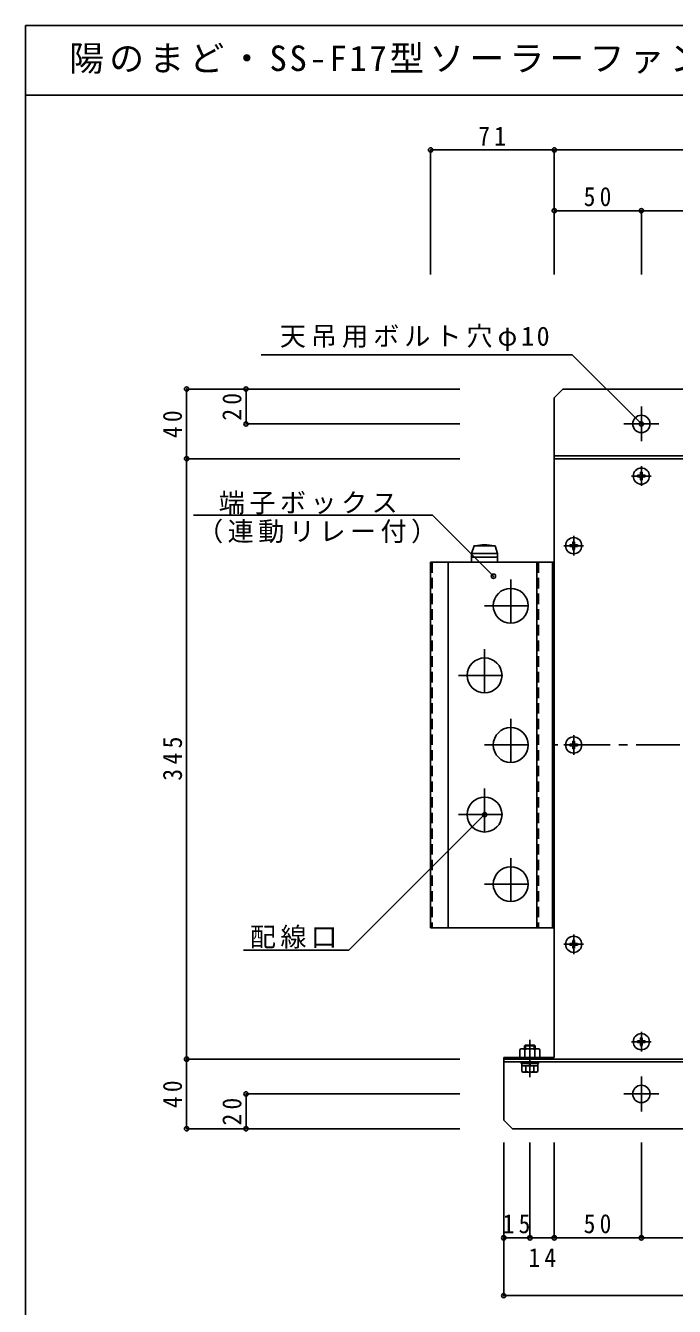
# Model space of a CAD drawing. Units: millimetres, scale not verified. Extents: x -2083 to 2037, y -682 to 723.
# Drawn here: x 17 to 389, y -13 to 723 of the extents above; entities that cross this region are included whole.
import ezdxf

# ---------------------------------------------------------------- set-up
doc = ezdxf.new("R2010")
doc.units = ezdxf.units.MM
doc.header["$LTSCALE"] = 5
doc.header["$PDMODE"] = 32
doc.header["$PDSIZE"] = 2.5
for name, pattern in [('CHAIN1', [8, 5, -1, 1, -1]), ('CHAIN2', [12, 9, -1, 1, -1]), ('DASHED1', [1.8, 1.2, -0.6])]:
    doc.linetypes.add(name, pattern=pattern)
doc.layers.add('0-0', color=4, linetype='Continuous')
doc.layers.add('F-0', color=2, linetype='Continuous')
doc.styles.add('ＭＳ ゴシック', font='')
doc.styles.get('ＭＳ ゴシック').set_extended_font_data('MS Gothic')

msp = doc.modelspace()

# ---------------------------------------------------------------- linework, layer by layer
at = {"layer": '0-0'}
for p, q in [((249.138, 651.871), (320.138, 651.871)), ((249.138, 651.871), (249.138, 580.228)), ((320.138, 651.871), (672.138, 651.871)), ((320.138, 651.871), (320.138, 580.228)), ((320.138, 616.929), (370.138, 616.929)), ((320.138, 616.929), (320.138, 580.228)), ((370.138, 616.929), (622.638, 616.929)), ((370.138, 616.929), (370.138, 580.228)), ((109.064, 514.461), (109.064, 474.461)), ((109.064, 514.461), (265.863, 514.461)), ((143.206, 514.461), (143.206, 494.461)), ((143.206, 514.461), (265.863, 514.461)), ((325.138, 514.461), (320.138, 509.461)), ((320.138, 509.461), (320.138, 474.461)), ((325.138, 514.461), (667.138, 514.461)), ((143.206, 494.461), (265.863, 494.461)), ((109.064, 474.461), (265.863, 474.461)), ((109.064, 474.461), (109.064, 129.461)), ((672.638, 476.061), (320.138, 476.061)), ((369.038, 464.967), (367.919, 464.95)), ((369.038, 463.955), (367.919, 463.971)), ((369.038, 464.967), (369.444, 465.155)), ((369.038, 463.955), (369.444, 463.766)), ((369.632, 465.561), (369.444, 465.155)), ((369.632, 463.361), (369.444, 463.766)), ((369.632, 465.561), (369.649, 466.68)), ((370.645, 465.561), (370.628, 466.68)), ((370.645, 465.561), (370.833, 465.155)), ((370.645, 463.361), (370.833, 463.766)), ((371.238, 464.967), (370.833, 465.155)), ((371.238, 463.955), (370.833, 463.766)), ((371.238, 464.967), (372.358, 464.95)), ((371.238, 463.955), (372.358, 463.971)), ((369.632, 463.361), (369.649, 462.241)), ((370.645, 463.361), (370.628, 462.241)), ((113.094, 441.978), (250.215, 441.978)), ((285.236, 406.957), (250.215, 441.978)), ((330.202, 424.967), (329.083, 424.95)), ((330.202, 423.955), (329.083, 423.971)), ((330.202, 424.967), (330.608, 425.155)), ((330.202, 423.955), (330.608, 423.766)), ((330.796, 425.561), (330.608, 425.155)), ((330.796, 423.361), (330.608, 423.766)), ((330.796, 425.561), (330.813, 426.68)), ((330.796, 423.361), (330.813, 422.241)), ((331.808, 425.561), (331.792, 426.68)), ((331.808, 423.361), (331.792, 422.241)), ((331.808, 425.561), (331.997, 425.155)), ((331.808, 423.361), (331.997, 423.766)), ((332.402, 424.967), (331.997, 425.155)), ((332.402, 423.955), (331.997, 423.766)), ((332.402, 424.967), (333.521, 424.95)), ((332.402, 423.955), (333.521, 423.971)), ((330.202, 310.467), (329.083, 310.45)), ((330.202, 309.455), (329.083, 309.471)), ((330.202, 310.467), (330.608, 310.655)), ((330.202, 309.455), (330.608, 309.266)), ((330.796, 311.061), (330.608, 310.655)), ((330.796, 308.861), (330.608, 309.266)), ((330.796, 311.061), (330.813, 312.18)), ((331.808, 311.061), (331.792, 312.18)), ((331.808, 311.061), (331.997, 310.655)), ((331.808, 308.861), (331.997, 309.266)), ((332.402, 310.467), (331.997, 310.655)), ((332.402, 309.455), (331.997, 309.266)), ((332.402, 310.467), (333.521, 310.45)), ((332.402, 309.455), (333.521, 309.471)), ((330.796, 308.861), (330.813, 307.741)), ((331.808, 308.861), (331.792, 307.741)), ((280.138, 269.961), (202.226, 192.048)), ((202.226, 192.048), (141.711, 192.048)), ((330.202, 195.967), (329.083, 195.95)), ((330.202, 194.955), (329.083, 194.971)), ((330.202, 195.967), (330.608, 196.155)), ((330.202, 194.955), (330.608, 194.766)), ((330.796, 196.561), (330.608, 196.155)), ((330.796, 194.361), (330.608, 194.766)), ((330.796, 196.561), (330.813, 197.68)), ((330.796, 194.361), (330.813, 193.241)), ((331.808, 196.561), (331.792, 197.68)), ((331.808, 194.361), (331.792, 193.241)), ((331.808, 196.561), (331.997, 196.155)), ((331.808, 194.361), (331.997, 194.766)), ((332.402, 195.967), (331.997, 196.155)), ((332.402, 194.955), (331.997, 194.766)), ((332.402, 195.967), (333.521, 195.95)), ((332.402, 194.955), (333.521, 194.971)), ((369.038, 139.967), (367.919, 139.95)), ((369.038, 139.967), (369.444, 140.155)), ((369.632, 140.561), (369.444, 140.155)), ((369.632, 140.561), (369.649, 141.68)), ((370.645, 140.561), (370.628, 141.68)), ((370.645, 140.561), (370.833, 140.155)), ((371.238, 139.967), (370.833, 140.155)), ((371.238, 139.967), (372.358, 139.95)), ((311.038, 135.461), (301.238, 135.461)), ((303.138, 137.019), (303.68, 137.561)), ((303.138, 137.019), (309.138, 137.019)), ((303.138, 135.461), (303.138, 137.019)), ((303.252, 130.461), (303.252, 134.956)), ((303.68, 137.561), (308.597, 137.561)), ((303.68, 135.461), (303.68, 137.561)), ((304.888, 137.561), (304.888, 137.561)), ((306.138, 137.561), (306.138, 137.561)), ((308.597, 137.561), (309.138, 137.019)), ((308.597, 135.461), (308.597, 137.561)), ((309.025, 130.461), (309.025, 134.956)), ((309.138, 135.461), (309.138, 137.019)), ((369.038, 138.955), (367.919, 138.971)), ((369.038, 138.955), (369.444, 138.766)), ((369.632, 138.361), (369.444, 138.766)), ((369.632, 138.361), (369.649, 137.241)), ((370.645, 138.361), (370.628, 137.241)), ((370.645, 138.361), (370.833, 138.766)), ((371.238, 138.955), (370.833, 138.766)), ((371.238, 138.955), (372.358, 138.971)), ((109.064, 129.461), (265.863, 129.461)), ((109.064, 129.461), (109.064, 89.461)), ((291.138, 94.461), (291.138, 129.461)), ((291.138, 127.861), (701.138, 127.861)), ((311.912, 130.461), (300.365, 130.461)), ((311.138, 127.861), (301.138, 127.861)), ((301.138, 127.861), (301.138, 126.861)), ((301.138, 126.861), (311.138, 126.861)), ((301.52, 122.418), (301.52, 125.561)), ((310.757, 125.561), (301.52, 125.561)), ((310.738, 126.861), (301.538, 126.861)), ((301.538, 125.561), (301.538, 126.861)), ((310.738, 125.561), (301.538, 125.561)), ((303.829, 122.418), (303.829, 125.561)), ((304.888, 126.361), (304.888, 126.361)), ((305.764, 125.561), (306.112, 126.861)), ((306.138, 126.361), (306.138, 126.361)), ((306.164, 125.561), (306.513, 126.861)), ((308.448, 122.418), (308.448, 125.561)), ((310.738, 125.561), (310.738, 126.861)), ((310.757, 122.418), (310.757, 125.561)), ((311.138, 126.861), (311.138, 127.861)), ((302.138, 122.061), (301.52, 122.418)), ((310.138, 122.061), (302.138, 122.061)), ((310.138, 122.061), (310.757, 122.418)), ((143.206, 89.461), (143.206, 109.461)), ((143.206, 109.461), (265.863, 109.461)), ((109.064, 89.461), (265.863, 89.461)), ((143.206, 89.461), (265.863, 89.461)), ((291.138, 94.461), (296.138, 89.461)), ((696.138, 89.461), (296.138, 89.461)), ((291.138, -6.417), (291.138, 81.532)), ((291.138, 26.757), (291.138, 81.532)), ((306.138, 26.757), (306.138, 81.532)), ((320.138, 26.757), (320.138, 81.532)), ((370.138, 26.757), (370.138, 81.532)), ((291.138, 26.757), (306.138, 26.757)), ((306.138, 26.757), (320.138, 26.757)), ((320.138, 26.757), (370.138, 26.757)), ((370.138, 26.757), (622.638, 26.757)), ((291.138, -6.417), (701.138, -6.417))]:
    msp.add_line(p, q, dxfattribs=at)
at = {"layer": '0-0', "linetype": 'CHAIN1'}
for p, q in [((370.138, 504.461), (370.138, 484.461)), ((360.138, 494.461), (380.138, 494.461)), ((365.138, 464.461), (375.138, 464.461)), ((365.138, 464.461), (375.138, 464.461)), ((370.138, 469.461), (370.138, 459.461)), ((370.138, 469.461), (370.138, 459.461)), ((331.302, 429.461), (331.302, 419.461)), ((331.302, 429.461), (331.302, 419.461)), ((326.302, 424.461), (336.302, 424.461)), ((326.302, 424.461), (336.302, 424.461)), ((295.138, 404.961), (295.138, 374.961)), ((280.138, 389.961), (310.138, 389.961)), ((280.138, 364.961), (280.138, 334.961)), ((265.138, 349.961), (295.138, 349.961)), ((295.138, 324.961), (295.138, 294.961)), ((280.138, 309.961), (310.138, 309.961)), ((672.138, 309.961), (320.138, 309.961)), ((326.302, 309.961), (336.302, 309.961)), ((326.302, 309.961), (336.302, 309.961)), ((331.302, 314.961), (331.302, 304.961)), ((331.302, 314.961), (331.302, 304.961)), ((280.138, 284.961), (280.138, 254.961)), ((265.138, 269.961), (295.138, 269.961)), ((295.138, 244.961), (295.138, 214.961)), ((280.138, 229.961), (310.138, 229.961)), ((331.302, 200.461), (331.302, 190.461)), ((331.302, 200.461), (331.302, 190.461)), ((326.302, 195.461), (336.302, 195.461)), ((326.302, 195.461), (336.302, 195.461)), ((306.138, 119.061), (306.138, 140.561)), ((370.138, 144.461), (370.138, 134.461)), ((370.138, 144.461), (370.138, 134.461)), ((365.138, 139.461), (375.138, 139.461)), ((365.138, 139.461), (375.138, 139.461)), ((370.138, 119.461), (370.138, 99.461)), ((360.138, 109.461), (380.138, 109.461))]:
    msp.add_line(p, q, dxfattribs=at)
at = {"layer": '0-0', "color": 7}
for p, q in [((320.138, 130.461), (320.138, 474.461)), ((672.138, 474.461), (320.138, 474.461)), ((287.638, 419.961), (272.638, 419.961)), ((272.638, 419.961), (272.638, 417.961)), ((286.138, 424.461), (287.638, 419.961)), ((287.638, 419.961), (287.638, 417.961)), ((249.138, 204.961), (249.138, 414.961)), ((320.138, 414.961), (249.138, 414.961)), ((249.138, 414.961), (249.138, 204.961)), ((259.138, 414.961), (259.138, 204.961)), ((272.638, 417.961), (272.638, 414.961)), ((287.638, 417.961), (272.638, 417.961)), ((310.138, 414.961), (310.138, 204.961)), ((319.138, 204.961), (319.138, 414.961)), ((320.138, 204.961), (249.138, 204.961)), ((291.138, 129.461), (291.138, 130.461)), ((291.138, 130.461), (320.138, 130.461)), ((291.138, 129.461), (321.138, 129.461)), ((291.138, 129.461), (701.138, 129.461))]:
    msp.add_line(p, q, dxfattribs=at)
at = {"layer": '0-0', "linetype": 'CHAIN2'}
for p, q in [((364.488, 464.461), (375.788, 464.461)), ((370.138, 470.111), (370.138, 458.811)), ((331.302, 430.111), (331.302, 418.811)), ((325.652, 424.461), (336.952, 424.461)), ((325.652, 309.961), (336.952, 309.961)), ((331.302, 315.611), (331.302, 304.311)), ((331.302, 201.111), (331.302, 189.811)), ((325.652, 195.461), (336.952, 195.461)), ((370.138, 145.111), (370.138, 133.811)), ((364.488, 139.461), (375.788, 139.461))]:
    msp.add_line(p, q, dxfattribs=at)
at = {"layer": '0-0', "color": 7, "linetype": 'DASHED1'}
for p, q in [((250.138, 414.961), (250.138, 204.961)), ((311.138, 414.961), (311.138, 204.961))]:
    msp.add_line(p, q, dxfattribs=at)
at = {"layer": '0-0'}
for points in [[(370.138, 494.461), (330.365, 534.234), (151.952, 534.234)], [(300.365, 130.461), (300.365, 134.956), (301.238, 135.461)], [(311.912, 130.461), (311.912, 134.956), (311.038, 135.461)]]:
    msp.add_lwpolyline(points, dxfattribs=at)
at = {"layer": '0-0', "color": 7}
for points in [[(286.138, 424.461), (274.138, 424.461), (272.638, 419.961)], [(287.638, 417.961), (287.638, 414.961), (272.638, 414.961)]]:
    msp.add_lwpolyline(points, dxfattribs=at)
for centre, radius in [((370.138, 494.461), 5), ((295.138, 389.961), 10), ((280.138, 349.961), 10), ((295.138, 309.961), 10), ((280.138, 269.961), 10), ((295.138, 229.961), 10)]:
    msp.add_circle(centre, radius, dxfattribs=at)
at = {"layer": '0-0'}
for centre, radius in [((370.138, 494.461), 5), ((370.138, 464.461), 4.65), ((331.302, 424.461), 4.65), ((331.302, 309.961), 4.65), ((331.302, 195.461), 4.65), ((370.138, 139.461), 4.65), ((370.138, 109.461), 5)]:
    msp.add_circle(centre, radius, dxfattribs=at)
for centre, radius, start, end in [((370.138, 464.461), 2.273, 167.56226, 192.43773), ((370.138, 464.461), 2.273, 77.56226, 102.43773), ((370.138, 464.461), 2.273, 347.56226, 12.43773), ((370.138, 464.461), 2.273, 257.56226, 282.43773), ((331.302, 424.461), 2.273, 167.56226, 192.43773), ((331.302, 424.461), 2.273, 77.56226, 102.43773), ((331.302, 424.461), 2.273, 257.56226, 282.43773), ((331.302, 424.461), 2.273, 347.56226, 12.43773), ((331.302, 309.961), 2.273, 167.56226, 192.43773), ((331.302, 309.961), 2.273, 77.56226, 102.43773), ((331.302, 309.961), 2.273, 347.56226, 12.43773), ((331.302, 309.961), 2.273, 257.56226, 282.43773), ((331.302, 195.461), 2.273, 167.56226, 192.43773), ((331.302, 195.461), 2.273, 77.56226, 102.43773), ((331.302, 195.461), 2.273, 257.56226, 282.43773), ((331.302, 195.461), 2.273, 347.56226, 12.43773), ((370.138, 139.461), 2.273, 167.56226, 192.43773), ((370.138, 139.461), 2.273, 77.56226, 102.43773), ((370.138, 139.461), 2.273, 347.56226, 12.43773), ((301.808, 132.847), 2.556, 55.61586, 124.38412), ((306.138, 125.85), 9.553, 72.41209, 107.58789), ((310.468, 132.847), 2.556, 55.61586, 124.38412), ((370.138, 139.461), 2.273, 257.56226, 282.43773), ((302.674, 124.105), 2.045, 235.61575, 304.38423), ((306.138, 129.703), 7.643, 252.41203, 287.58795), ((309.602, 124.105), 2.045, 235.61575, 304.38423)]:
    msp.add_arc(centre, radius, start, end, dxfattribs=at)
at = {"layer": '0-0', "color": 7}
msp.add_arc((280.138, 394.461), 30.5, 79.61114, 100.38886, dxfattribs=at)
at = {"layer": '0-0', "color": 5}
for p in [(249.138, 651.871), (320.138, 651.871), (320.138, 616.929), (370.138, 616.929), (109.064, 514.461), (143.206, 514.461), (143.206, 494.461), (370.138, 494.461), (109.064, 474.461), (285.236, 406.957), (280.138, 269.961), (109.064, 129.461), (143.206, 109.461), (109.064, 89.461), (143.206, 89.461), (291.138, 26.757), (306.138, 26.757), (320.138, 26.757), (370.138, 26.757), (291.138, -6.417)]:
    msp.add_point(p, dxfattribs=at)
at = {"layer": 'F-0', "color": 5}
msp.add_line((16.664, 683.308), (2036.664, 683.308), dxfattribs=at)
msp.add_lwpolyline([(16.664, -681.692), (16.664, 723.308), (2036.664, 723.308)], dxfattribs=at)

# ---------------------------------------------------------------- texts
at = {"layer": '0-0', "color": 7, "char_height": 11, "attachment_point": 7, "style": 'ＭＳ ゴシック'}
for s, insert in [('\\T1.36;\\W0.9;71', (276.513, 654.371)), ('\\T1.36;\\W0.9;50', (337.013, 619.429)), ('\\T1.19;天吊用ボルト穴φ10', (162.575, 536.41)), ('\\T1.17;端子ボックス', (127.516, 442.474)), ('\\T1.17;（連動リレー付）', (115.086, 425.8)), ('\\T1.17;配線口', (145.361, 192.986)), ('\\T1.36;\\W0.9;15', (290.513, 29.257)), ('\\T1.36;\\W0.9;50', (337.013, 29.257)), ('\\T1.36;\\W0.9;14', (305.314, 9.964))]:
    msp.add_mtext(s, dxfattribs=dict(at, insert=insert))
at = {"layer": '0-0', "color": 7, "char_height": 11, "attachment_point": 7, "rotation": 90, "style": 'ＭＳ ゴシック'}
for s, insert in [('\\T1.36;\\W0.9;20', (140.706, 496.336)), ('\\T1.36;\\W0.9;40', (106.564, 486.336)), ('\\T1.38;\\W0.9;345', (106.564, 289.461)), ('\\T1.36;\\W0.9;40', (106.564, 101.336)), ('\\T1.36;\\W0.9;20', (140.706, 91.336))]:
    msp.add_mtext(s, dxfattribs=dict(at, insert=insert))
at = {"layer": 'F-0', "color": 7, "insert": (41.664, 693.308), "char_height": 14.66, "attachment_point": 7, "style": 'ＭＳ ゴシック'}
msp.add_mtext('\\T1.15;陽のまど・SS-F17型ソーラーファンボックス(Bカラー付)', dxfattribs=at)

doc.saveas('drawing.dxf')
